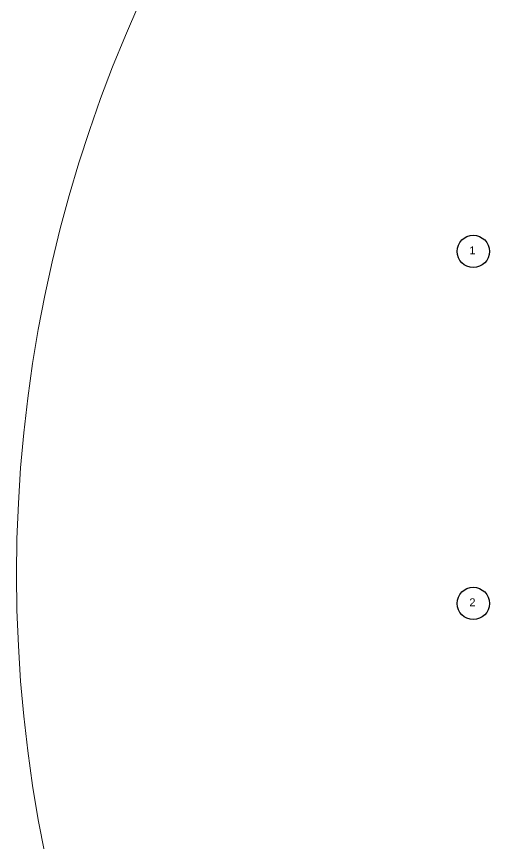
# Model space of a CAD drawing. Header units: inches. Extents: x -6800 to 96653, y -25814 to 17379.
# Drawn here: x 89727 to 90081, y -17827 to -17207 of the extents above; entities that cross this region are included whole.
import ezdxf

# ---------------------------------------------------------------- set-up
doc = ezdxf.new("R2010")
doc.units = ezdxf.units.IN
doc.header["$MEASUREMENT"] = 0
doc.layers.add('dimension', color=50, linetype='Continuous', lineweight=20)
doc.styles.get("Standard").update_dxf_attribs({"font": 'arial.ttf'})

msp = doc.modelspace()

# ---------------------------------------------------------------- linework, layer by layer
at = {"transparency": 33554651}
for centre in [(90069.05, -17383.46), (90069.05, -17647.46)]:
    msp.add_circle(centre, 12.12, dxfattribs=at)
at = {"layer": 'dimension', "transparency": 33554651}
msp.add_circle((90765.35, -17625.8), 1038.66, dxfattribs=at)

# ---------------------------------------------------------------- texts
at = {"transparency": 33554651, "char_height": 6, "attachment_point": 1}
for s, insert in [('1', (90066.09, -17379.67)), ('2', (90066.09, -17643.67))]:
    msp.add_mtext_dynamic_manual_height_columns(s, width=837.6015, gutter_width=65.57, heights=[0], dxfattribs=dict(at, insert=insert))

doc.saveas('drawing.dxf')
